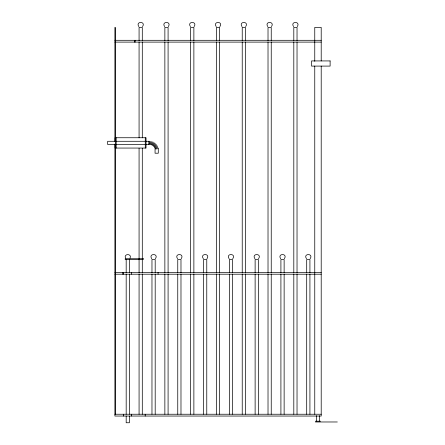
<?xml version="1.0" encoding="UTF-8"?>
<svg xmlns="http://www.w3.org/2000/svg" width="445" height="445" viewBox="0 0 445 445"><rect width="100%" height="100%" fill="white"/><g stroke="black" fill="none" stroke-linecap="round" stroke-linejoin="round"><path stroke-width="0.67" d="M116.184 144.508L148.925 144.508L148.936 143.702M116.184 141.287L148.936 141.287L148.936 142.094M149.715 144.514L149.926 141.293M150.404 144.603L150.994 141.427M151.083 144.77L152.04 141.682M130.023 258.217C132.388 253.394 123.193 253.394 125.557 258.217M151.728 145.014L153.047 142.066M152.346 145.331L154.003 142.561M142.511 26.65C146.333 21.06 135.041 21.06 138.862 26.65M168.299 26.65C172.12 21.06 160.829 21.06 164.65 26.65M194.087 26.65C197.908 21.06 186.616 21.06 190.438 26.65M219.874 26.65C223.696 21.06 212.404 21.06 216.226 26.65M245.662 26.65C249.489 21.06 238.192 21.06 242.019 26.65M271.45 26.65C275.277 21.06 263.985 21.06 267.807 26.65M297.243 26.65C301.065 21.06 289.773 21.06 293.594 26.65M155.405 258.751C159.227 253.161 147.935 253.161 151.756 258.751M181.193 258.751C185.014 253.161 173.722 253.161 177.544 258.751M206.981 258.751C210.802 253.161 199.51 253.161 203.332 258.751M232.768 258.751C236.59 253.161 225.298 253.161 229.125 258.751M258.556 258.751C262.383 253.161 251.086 253.161 254.913 258.751M284.349 258.751C288.171 253.161 276.879 253.161 280.7 258.751M310.137 258.751C313.959 253.161 302.667 253.161 306.488 258.751M152.924 145.721L154.893 143.162M153.447 146.177L155.706 143.869M153.914 146.694L156.429 144.664M154.315 147.256L157.052 145.543M154.654 147.868L157.569 146.483M154.91 148.513L157.969 147.484M114.899 40.3L321.207 40.3M114.899 42.108L321.207 42.108M115.411 141.287L107.673 141.287L107.673 144.508L115.411 144.508M114.899 272.401L321.207 272.401M114.899 274.209L321.207 274.209M114.899 414.239L321.207 414.239M315.405 421.204L320.561 421.204M315.405 421.977L337.327 421.977M321.207 60.932L321.207 27.406L314.76 27.406L314.76 61.293M321.207 66.094L321.207 416.047L114.899 416.047L114.899 144.074M319.593 415.641L319.593 421.204M316.373 415.641L316.373 421.204M314.76 66.094L314.76 414.239M309.926 272.69L309.926 259.507L306.7 259.507L306.7 272.69M309.926 274.076L309.926 414.239M306.7 274.076L306.7 414.239M297.032 40.601L297.032 27.406L293.806 27.406L293.806 40.601M297.032 41.991L297.032 272.562M297.032 273.953L297.032 414.239M293.806 41.991L293.806 272.562M293.806 273.953L293.806 414.239M284.132 272.69L284.132 259.507L280.912 259.507L280.912 272.69M284.132 274.076L284.132 414.239M280.912 274.076L280.912 414.239M271.239 40.601L271.239 27.406L268.018 27.406L268.018 40.601M271.239 41.991L271.239 272.562M271.239 273.953L271.239 414.239M268.018 41.991L268.018 272.562M268.018 273.953L268.018 414.239M258.345 272.69L258.345 259.507L255.124 259.507L255.124 272.69M258.345 274.076L258.345 414.239M255.124 274.076L255.124 414.239M245.451 40.601L245.451 27.406L242.23 27.406L242.23 40.601M245.451 41.991L245.451 272.562M245.451 273.953L245.451 414.239M242.23 41.991L242.23 272.562M242.23 273.953L242.23 414.239M232.557 272.69L232.557 259.507L229.336 259.507L229.336 272.69M232.557 274.076L232.557 414.239M229.336 274.076L229.336 414.239M219.663 40.601L219.663 27.406L216.437 27.406L216.437 40.601M219.663 41.991L219.663 272.562M219.663 273.953L219.663 414.239M216.437 41.991L216.437 272.562M216.437 273.953L216.437 414.239M206.769 272.69L206.769 259.507L203.543 259.507L203.543 272.69M206.769 274.076L206.769 414.239M203.543 274.076L203.543 414.239M193.875 40.601L193.875 27.406L190.649 27.406L190.649 40.601M193.875 41.991L193.875 272.562M193.875 273.953L193.875 414.239M190.649 41.991L190.649 272.562M190.649 273.953L190.649 414.239M180.982 272.69L180.982 259.507L177.755 259.507L177.755 272.69M180.982 274.076L180.982 414.239M177.755 274.076L177.755 414.239M168.088 40.601L168.088 27.406L164.861 27.406L164.861 40.601M168.088 41.991L168.088 272.562M168.088 273.953L168.088 414.239M164.861 41.991L164.861 272.562M164.861 273.953L164.861 414.239M158.075 272.401L158.075 274.209M155.194 272.69L155.194 259.507L151.968 259.507L151.968 272.69M155.194 274.076L155.194 414.239M151.968 274.076L151.968 414.239M148.936 141.287L148.936 144.508M145.27 137.739L145.27 148.057M145.192 414.239L145.192 416.047M142.294 40.601L142.294 27.406L139.074 27.406L139.074 40.601M142.294 41.991L142.294 137.833M142.294 148.252L142.294 272.562M142.294 273.953L142.294 414.239M139.074 41.991L139.074 137.833M139.074 148.252L139.074 272.562M139.074 273.953L139.074 414.239M135.13 40.3L135.13 42.108M134.646 40.3L134.646 42.108M131.525 272.401L131.525 274.209M131.525 414.239L131.525 416.047M129.4 259.507L129.4 272.69M129.4 274.076L129.4 414.239M129.4 416.047L129.4 422.75L126.18 422.75L126.18 416.047M126.18 259.507L126.18 272.69M126.18 274.076L126.18 414.239M123.51 272.401L123.51 274.209M123.51 414.239L123.51 416.047M122.787 272.401L122.787 274.209M116.184 137.739L116.184 148.057M115.411 414.239L115.411 27.406L114.899 27.406L114.899 141.299M115.094 141.176L115.094 137.739L146.043 137.739L146.043 148.057L115.094 148.057L115.094 144.614M158.287 148.636L155.06 149.064L155.06 153.214L158.287 153.214L158.287 148.636M330.118 60.932L311.55 60.932L311.55 66.094L330.118 66.094L330.118 60.932M143.262 258.734L125.212 258.734L125.212 259.507L143.262 259.507L143.262 258.734"/></g></svg>
